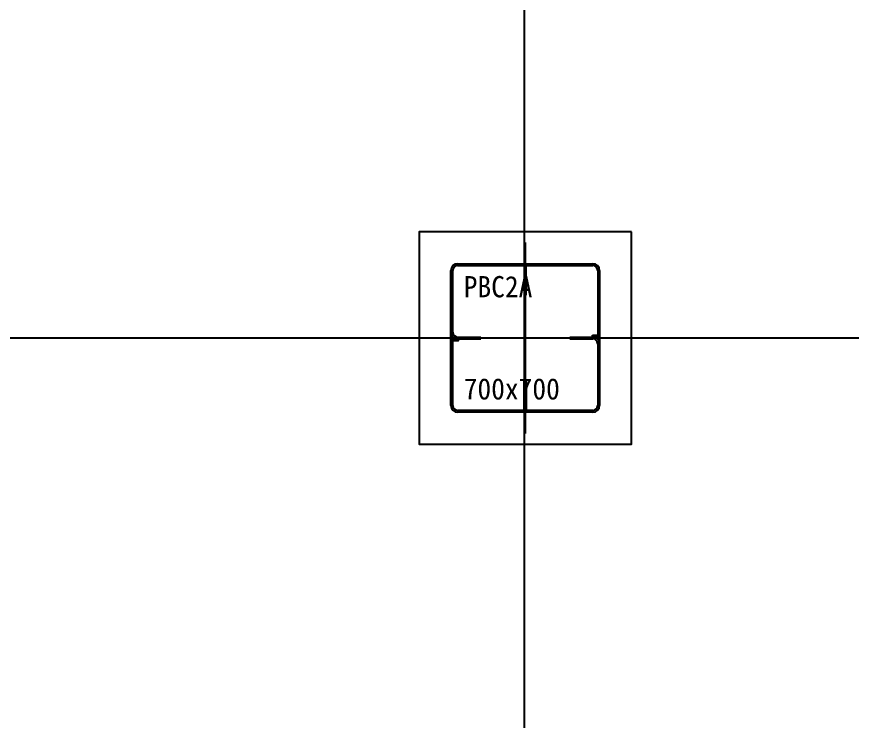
# Model space of a CAD drawing. Extents: x 152195838 to 160350639, y 364657247 to 370318102.
# Drawn here: x 157645557 to 157649491, y 365058226 to 365061545 of the extents above; entities that cross this region are included whole.
import ezdxf

# ---------------------------------------------------------------- set-up
doc = ezdxf.new("R2010")
doc.units = 0
doc.header["$MEASUREMENT"] = 0
doc.linetypes.add('DASHED', pattern=[0.75, 0.5, -0.25])
doc.layers.get('0').update_dxf_attribs({"linetype": 'CONTINUOUS'})
doc.layers.get('Defpoints').update_dxf_attribs({"linetype": 'CONTINUOUS'})
for name, color, linetype in [('-S-foundation txt', 3, 'CONTINUOUS'), ('4A.TEC 벽체 3', 4, 'CONTINUOUS'), ('P-BOX', 3, 'CONTINUOUS')]:
    doc.layers.add(name, color=color, linetype=linetype)
doc.layers.add('DEFPOINT', color=135, linetype='CONTINUOUS', plot=False)
doc.styles.add('돋움체', font='')
doc.styles.get('돋움체').set_extended_font_data('DotumChe')

# ---------------------------------------------------------------- blocks, each defined once
blk = doc.blocks.new('A$C111325cc')
at = {"layer": 'DEFPOINT'}
for p, q in [((204276.3, 244000), (204276.3, 0)), ((0, 163063.2), (324968.6, 163063.2))]:
    blk.add_line(p, q, dxfattribs=at)
blk = doc.blocks.new('PBC2A(B2F)')
at = {"layer": 'P-BOX'}
h = blk.add_hatch(color=3, dxfattribs=at)
h.dxf.hatch_style = 1
h.paths.add_polyline_path([(100, 477), (100, 445.5), (131.5, 445.5, -0.414214)])
h.paths.add_polyline_path([(800, 454.5), (768.5, 454.5, -0.414214), (800, 423)])
at = {"layer": 'Defpoints', "color": 1, "ltscale": 50}
for p, q in [((450, 900), (450, 0)), ((0, 450), (900, 450))]:
    blk.add_line(p, q, dxfattribs=at)
at = {"layer": 'P-BOX', "color": 3, "ltscale": 50}
for p, q in [((445.5, 791), (445.5, 651)), ((454.5, 651), (454.5, 791)), ((445.5, 651), (454.5, 651)), ((100, 445.5), (240, 445.5)), ((131.5, 454.5), (240, 454.5)), ((240, 454.5), (240, 445.5)), ((660, 454.5), (800, 454.5)), ((660, 454.5), (660, 445.5)), ((660, 445.5), (768.5, 445.5)), ((445.5, 109), (445.5, 249)), ((445.5, 249), (454.5, 249)), ((454.5, 249), (454.5, 109))]:
    blk.add_line(p, q, dxfattribs=at)
for points in [[(131.5, 800), (768.5, 800)], [(131.5, 791), (768.5, 791)], [(100, 131.5), (100, 768.5)], [(109, 477), (109, 768.5)], [(791, 768.5), (791, 454.5)], [(800, 768.5), (800, 131.5)], [(109, 131.5), (109, 445.5)], [(109, 445.5), (134, 445.5), (134, 436.5), (109, 436.5), (109, 445.5)], [(766, 463.5), (791, 463.5), (791, 454.5), (766, 454.5), (766, 463.5)], [(791, 423), (791, 131.5)], [(768.5, 109), (131.5, 109)], [(768.5, 100), (131.5, 100)]]:
    blk.add_lwpolyline(points, dxfattribs=at)
for centre, radius, start, end in [((131.5, 768.5), 31.5, 90, 180), ((131.5, 768.5), 22.5, 90, 180), ((768.5, 768.5), 31.5, 0, 90), ((768.5, 768.5), 22.5, 0, 90), ((131.5, 477), 31.5, 180, 270), ((131.5, 477), 22.5, 180, 270), ((768.5, 423), 31.5, 0, 90), ((768.5, 423), 22.5, 0, 90), ((131.5, 131.5), 31.5, 180, 270), ((131.5, 131.5), 22.5, 180, 270), ((768.5, 131.5), 31.5, 270, 0), ((768.5, 131.5), 22.5, 270, 0)]:
    blk.add_arc(centre, radius, start, end, dxfattribs=at)
at = {"layer": 'DEFPOINT', "style": '돋움체'}
for s, p in [('PBC2A', (160.3, 641.7)), ('700x700', (160.3, 160.3))]:
    blk.add_text(s, height=100, dxfattribs=at).set_placement(p)
blk = doc.blocks.new('B2FCOL')
at = {"layer": '-S-foundation txt', "linetype": 'DASHED'}
blk.add_blockref('PBC2A(B2F)', (68054.5, 77050), dxfattribs=at)

msp = doc.modelspace()

# ---------------------------------------------------------------- linework, layer by layer
at = {"layer": '4A.TEC 벽체 3', "flags": 128}
msp.add_lwpolyline([(157648451.5046, 365060531.8958), (157647451.5046, 365060531.8958), (157647451.5046, 365059531.8958), (157648451.5046, 365059531.8958)], close=True, dxfattribs=at)

# ---------------------------------------------------------------- block references
msp.add_blockref('B2FCOL', (157579447.0046, 364982531.8958))
at = {"layer": 'DEFPOINT'}
msp.add_blockref('A$C111325cc', (157443670.7413, 364896968.7328), dxfattribs=at)

doc.saveas('drawing.dxf')
